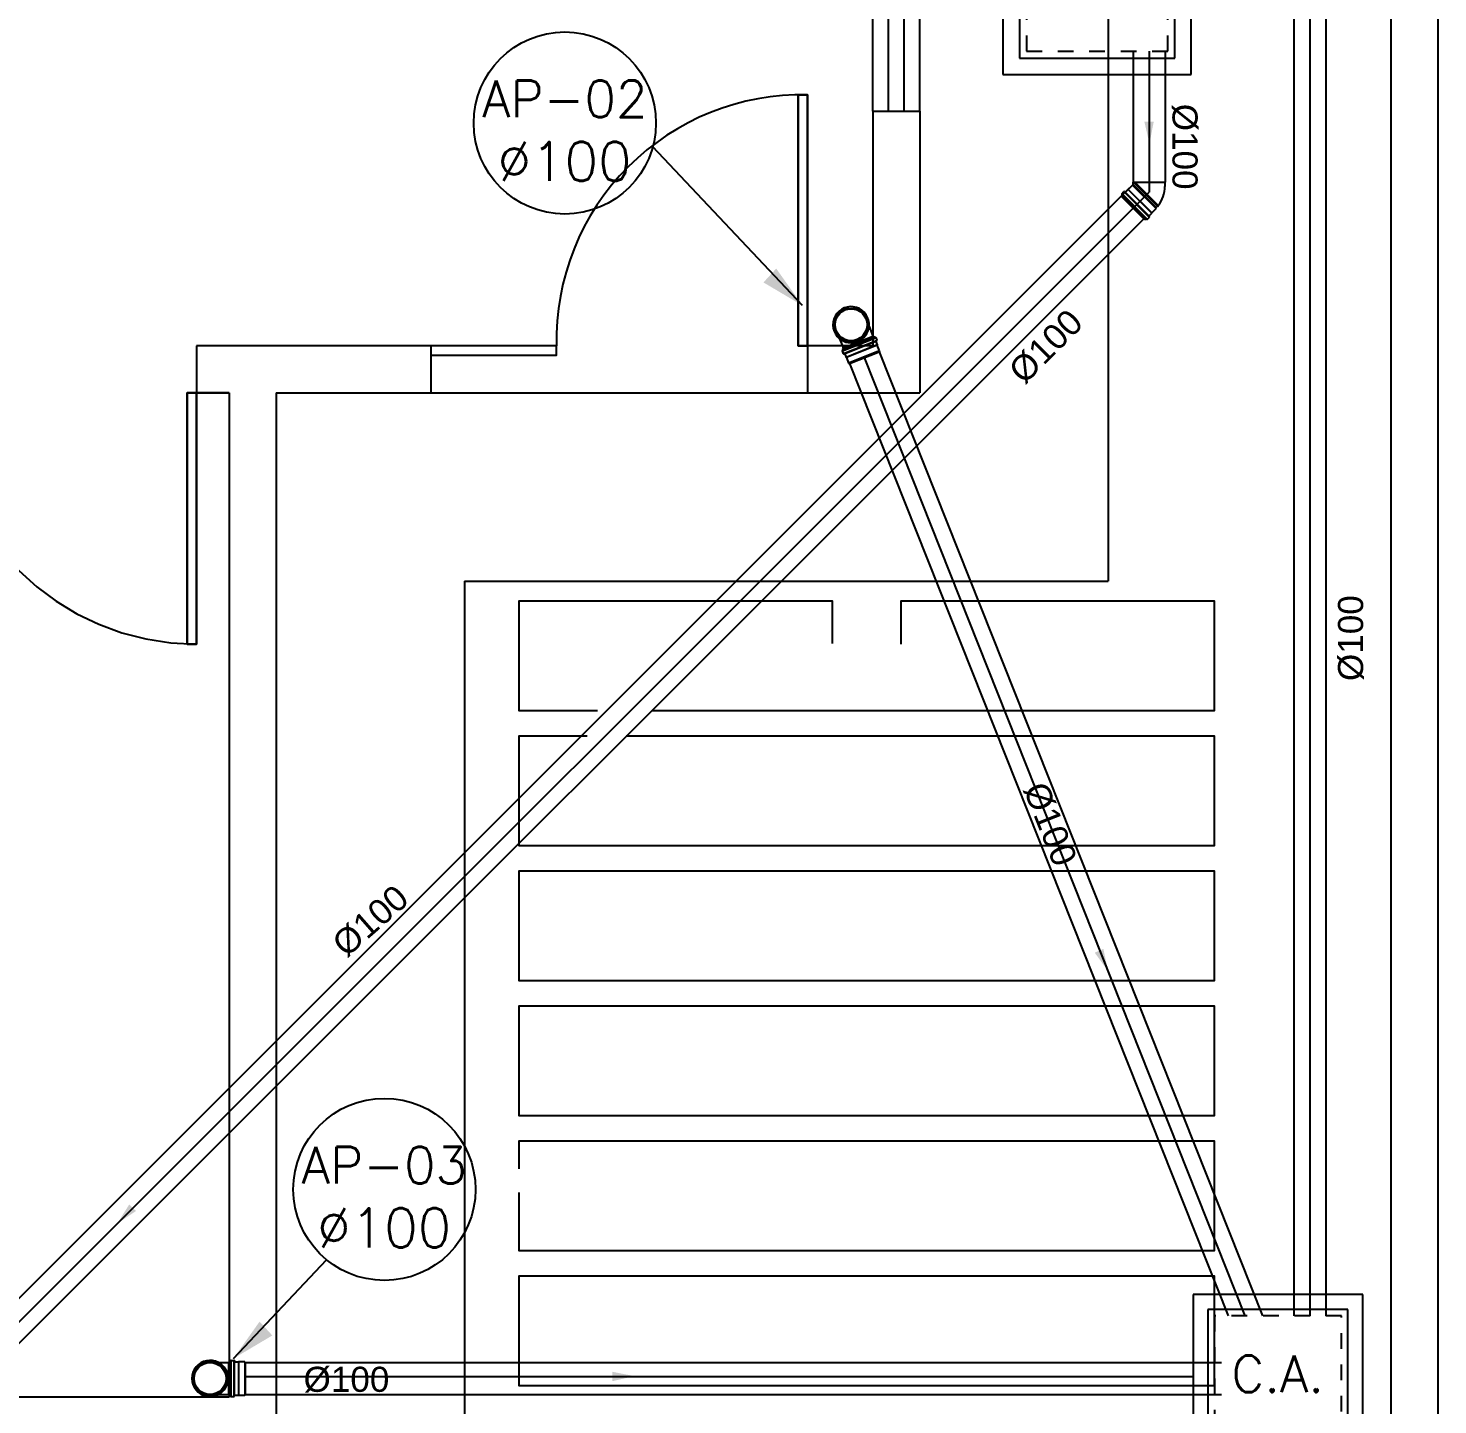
# Model space of a CAD drawing. Header units: millimetres. Extents: x -336 to -33, y -135 to 770.
# Drawn here: x -284.59 to -275.61, y 712.36 to 721.13 of the extents above; entities that cross this region are included whole.
import ezdxf
from ezdxf.enums import TextEntityAlignment as Align

# ---------------------------------------------------------------- set-up
doc = ezdxf.new("R2010")
doc.units = ezdxf.units.MM
doc.header["$LTSCALE"] = 50
doc.header["$MEASUREMENT"] = 0
doc.linetypes.add('HIDDEN', pattern=[0.375, 0.25, -0.125])
doc.linetypes.add('HIDDEN2', pattern=[0.1875, 0.125, -0.0625])
doc.layers.get('0').update_dxf_attribs({"linetype": 'CONTINUOUS'})
for name, color, linetype in [('-HIDRO', 8, 'CONTINUOUS'), ('A-PEN-C', 4, 'CONTINUOUS'), ('AF', 5, 'CONTINUOUS'), ('HIDROGRAFIA', 4, 'CONTINUOUS'), ('Texto-Tubos', 7, 'CONTINUOUS'), ('TigreCad', 3, 'CONTINUOUS'), ('Tinterno', 9, 'CONTINUOUS'), ('TUBULAÇÃO_ESGOTO', 5, 'CONTINUOUS')]:
    doc.layers.add(name, color=color, linetype=linetype)
doc.styles.add('A16-E50', font='arial.ttf', dxfattribs={"height": 0.08})
doc.styles.add('R80', font='simplex.shx', dxfattribs={"height": 12})
doc.styles.add('ROMANS', font='romans', dxfattribs={"height": 0.1})

# ---------------------------------------------------------------- blocks, each defined once
blk = doc.blocks.new('inp_cx')
for p, q in [((40, 40), (-40, 40)), ((-40, 40), (-40, -40)), ((40, -40), (40, 40)), ((-40, -40), (40, -40))]:
    blk.add_line(p, q)
at = {"color": 1, "linetype": 'Continuous', "ltscale": 0.5}
for p, q in [((33, 33), (-33, 33)), ((-33, 33), (-33, -33)), ((33, -33), (33, 33)), ((-33, -33), (33, -33))]:
    blk.add_line(p, q, dxfattribs=at)
at = {"color": 1, "linetype": 'HIDDEN', "ltscale": 0.5}
for p, q in [((30, 30), (-30, 30)), ((-30, 30), (-30, -30)), ((30, -30), (30, 30)), ((-30, -30), (30, -30))]:
    blk.add_line(p, q, dxfattribs=at)
at = {"style": 'R80'}
blk.add_text('C.I.', height=20.592, dxfattribs=at).set_placement((-19.56, -7.5))
blk = doc.blocks.new('j4n100p')
at = {"layer": 'TigreCad'}
for p, q in [((9.8, 50.8), (9.9, 52.3)), ((9.8, 50.8), (9.8, 0)), ((12.9, 52.3), (9.9, 52.3)), ((9.9, 52.3), (9.9, 0)), ((13, 50.8), (12.9, 52.3)), ((12.9, 52.3), (12.9, 0)), ((19.2, 50.8), (13, 50.8)), ((13, 50.8), (13, 0)), ((21.4, 53), (19.2, 50.8)), ((41.1, 53), (21.4, 53)), ((21.4, 53), (21.4, -53)), ((41.4, 53.2), (41.1, 53)), ((41.1, 53), (41.1, -53)), ((53.5, 53.2), (41.4, 53.2)), ((41.4, 53.2), (41.4, -53.3)), ((54.7, 56.7), (54.5, 54.2)), ((65.1, 57.7), (55.7, 57.7)), ((55.7, 56.7), (55.7, -56.6)), ((65.1, 56.7), (65.1, -56.6)), ((66.1, 56.9), (66.9, 54)), ((72.3, 53.2), (67.9, 53.2)), ((72.3, 53.2), (72.3, -53.3)), ((-48.8, 23.1), (-58.1, 13.7)), ((9.8, -54.2), (9.8, 0)), ((13, -56), (13, 0)), ((19.1, -52.8), (13.7, -58.1)), ((21.4, -53), (21.2, -52.8)), ((41.1, -53), (21.4, -53)), ((41.4, -53.3), (41.1, -53)), ((53.5, -53.3), (41.4, -53.3)), ((54.7, -56.7), (54.5, -54.2)), ((65.1, -57.6), (55.7, -57.6)), ((66.1, -56.9), (66.9, -54)), ((72.3, -53.3), (67.9, -53.3))]:
    blk.add_line(p, q, dxfattribs=at)
for centre, radius, start, end in [((20.1, -45.8), 97.2, 96.0987, 135), ((53.5, 54.2), 1, 270, 355), ((55.7, 56.7), 1, 90, 175), ((65.1, 56.7), 1, 15, 90), ((67.9, 54.2), 1, 195, 270), ((20.1, -53.8), 1.5, 45, 135), ((53.5, -54.2), 1, 5, 90), ((55.7, -56.6), 1, 185, 270), ((65.1, -56.6), 1, 270, 345), ((67.9, -54.2), 1, 90, 165)]:
    blk.add_arc(centre, radius, start, end, dxfattribs=at)
at = {"layer": 'Tinterno'}
for p, q in [((19.2, 50.8), (19.2, -52.7)), ((54.4, 53.2), (54.4, -53.3)), ((67.1, 53.2), (67.1, -53.3)), ((13.7, -58.1), (-58.1, 13.7)), ((9.9, -54.3), (9.9, 0)), ((12.9, -53.3), (12.9, 0))]:
    blk.add_line(p, q, dxfattribs=at)
blk = doc.blocks.new('_cxareia')
for p, q in [((40, 40), (-40, 40)), ((-40, 40), (-40, -40)), ((40, -40), (40, 40)), ((-40, -40), (40, -40))]:
    blk.add_line(p, q)
at = {"color": 1, "linetype": 'Continuous', "ltscale": 0.5}
for p, q in [((33, 33), (-33, 33)), ((-33, 33), (-33, -33)), ((33, -33), (33, 33)), ((-33, -33), (33, -33))]:
    blk.add_line(p, q, dxfattribs=at)
at = {"color": 1, "linetype": 'HIDDEN', "ltscale": 0.5}
for p, q in [((30, 30), (-30, 30)), ((-30, 30), (-30, -30)), ((30, -30), (30, 30)), ((-30, -30), (30, -30))]:
    blk.add_line(p, q, dxfattribs=at)
at = {"style": 'R80'}
blk.add_text('C.A.', height=17.28, dxfattribs=at).set_placement((-21.97, -6.06))
blk = doc.blocks.new('j9n100s')
at = {"layer": 'TigreCad'}
for p, q in [((27.3, 50.8), (60, 50.8)), ((27.3, -50.8), (60, -50.8))]:
    blk.add_line(p, q, dxfattribs=at)
blk.add_circle((0, 0), 53.2, dxfattribs=at)
for start, end in [(61.785, 298.215), (298.215, 61.785)]:
    blk.add_arc((0, 0), 57.7, start, end, dxfattribs=at)
at = {"layer": 'Tinterno'}
blk.add_line((60, -50.8), (60, 50.8), dxfattribs=at)
blk.add_circle((0, 0), 51, dxfattribs=at)
blk = doc.blocks.new('11031030p')
at = {"layer": 'TigreCad'}
for p, q in [((0, -53.3), (0, 53.2)), ((0, 53.2), (4.4, 53.2)), ((6.2, 56.9), (5.4, 54)), ((7.2, 57.6), (16.6, 57.6)), ((7.2, -56.7), (7.2, 56.6)), ((16.6, -56.7), (16.6, 56.6)), ((17.6, 56.7), (17.8, 54.2)), ((18.8, 53.2), (30.9, 53.2)), ((30.9, 53.2), (31.2, 53)), ((50.9, 53), (31.2, 53)), ((50.9, 53), (53.1, 50.8)), ((53.1, -50.8), (53.1, 50.8)), ((0, -53.3), (4.4, -53.3)), ((6.2, -56.9), (5.4, -54)), ((7.2, -57.7), (16.6, -57.7)), ((17.6, -56.7), (17.8, -54.2)), ((18.8, -53.3), (30.9, -53.3)), ((30.9, -53.3), (31.2, -53)), ((31.2, -53), (50.9, -53)), ((50.9, -53), (53.1, -50.8))]:
    blk.add_line(p, q, dxfattribs=at)
for centre, start, end in [((4.4, 54.2), 270, 345), ((7.2, 56.6), 90, 165), ((16.6, 56.6), 5, 90), ((18.8, 54.2), 185, 270), ((4.4, -54.2), 15, 90), ((7.2, -56.7), 195, 270), ((16.6, -56.7), 270, 355), ((18.8, -54.2), 90, 175)]:
    blk.add_arc(centre, 1, start, end, dxfattribs=at)
at = {"layer": 'Tinterno'}
for p, q in [((5.2, -53.3), (5.2, 53.2)), ((17.9, -53.3), (17.9, 53.2)), ((30.9, 53.2), (30.9, -53.3)), ((31.2, 53), (31.2, -53)), ((50.9, 53), (50.9, -53))]:
    blk.add_line(p, q, dxfattribs=at)

msp = doc.modelspace()

# ---------------------------------------------------------------- linework, layer by layer
at = {"layer": '-HIDRO', "linetype": 'Continuous'}
for p, q in [((-275.6058, 753.4228), (-275.6058, 703.4228)), ((-275.9058, 753.1228), (-275.9058, 703.7228)), ((-277.7058, 743.8135), (-277.7058, 717.6028)), ((-279.2058, 720.5994), (-279.2058, 724.5994)), ((-279.1058, 720.5994), (-279.1058, 724.5994)), ((-279.0058, 720.5994), (-279.0058, 724.5994)), ((-278.9058, 720.5994), (-278.9058, 724.5994)), ((-279.2058, 720.5994), (-279.2058, 719.1028)), ((-279.2058, 720.5994), (-278.9058, 720.5994)), ((-278.9058, 720.5994), (-278.9058, 718.8028)), ((-282.0206, 719.1028), (-283.5133, 719.1028)), ((-283.0058, 719.1028), (-283.5133, 719.1028)), ((-283.5133, 719.1028), (-283.5133, 718.8028)), ((-282.0206, 719.1028), (-282.0206, 718.8028)), ((-279.2058, 719.1028), (-279.6215, 719.1028)), ((-279.6215, 719.1028), (-279.6215, 718.8028)), ((-283.5133, 718.8028), (-283.3058, 718.8028)), ((-283.3058, 718.8028), (-283.5133, 718.8028)), ((-283.3058, 718.8028), (-283.3058, 712.4028)), ((-283.0058, 718.8028), (-282.0206, 718.8028)), ((-283.0058, 718.8028), (-283.0058, 712.1028)), ((-282.0206, 718.8028), (-279.6215, 718.8028)), ((-279.6215, 718.8028), (-278.9058, 718.8028)), ((-281.8058, 717.6028), (-281.8058, 710.9028)), ((-281.8058, 717.6028), (-277.7058, 717.6028)), ((-283.3058, 712.4028), (-284.8058, 712.4028))]:
    msp.add_line(p, q, dxfattribs=at)
for points in [[(-279.6215, 719.1028), (-279.6215, 720.7028), (-279.6815, 720.7028), (-279.6815, 719.1028)], [(-279.6815, 719.1028), (-279.6815, 720.7028), (-279.6215, 720.7028), (-279.6215, 719.1028)], [(-279.6215, 719.1028), (-279.6215, 720.7028), (-279.6815, 720.7028), (-279.6815, 719.1028)], [(-282.0206, 719.1028), (-282.0206, 719.0428), (-281.2206, 719.0428), (-281.2206, 719.1028)], [(-283.5733, 718.8028), (-283.5733, 717.2028), (-283.5133, 717.2028), (-283.5133, 718.8028)], [(-283.5133, 718.8028), (-283.5133, 717.2028), (-283.5733, 717.2028), (-283.5733, 718.8028)]]:
    msp.add_lwpolyline(points, close=True, dxfattribs=at)
for points in [[(-279.4617, 717.2055), (-279.4617, 717.4752), (-281.4598, 717.4752), (-281.4598, 716.7785), (-280.9593, 716.7785)], [(-280.6128, 716.7785), (-277.0294, 716.7785), (-277.0294, 717.4752), (-279.0274, 717.4752), (-279.0274, 717.2027)], [(-281.0247, 716.6151), (-281.4598, 716.6151), (-281.4598, 715.9185), (-281.1016, 715.9185)], [(-281.4598, 715.9185), (-277.0294, 715.9185), (-277.0294, 716.6151), (-280.7762, 716.6151)], [(-277.0294, 715.755), (-281.4598, 715.755), (-281.4598, 715.0584), (-277.0294, 715.0584)], [(-277.4061, 715.0584), (-277.0294, 715.0584), (-277.0294, 715.755), (-277.4136, 715.755)], [(-277.0294, 714.8949), (-281.4598, 714.8949), (-281.4598, 714.1983), (-277.0294, 714.1983)], [(-277.4402, 714.1983), (-277.0294, 714.1983), (-277.0294, 714.8949), (-277.4031, 714.8949)], [(-281.2279, 714.0348), (-281.4598, 714.0348), (-281.4598, 713.8593)], [(-277.4282, 713.3382), (-277.0294, 713.3382), (-277.0294, 714.0348), (-281.4598, 714.0348)], [(-281.4598, 713.7073), (-281.4598, 713.3382), (-277.0294, 713.3382)], [(-277.0294, 713.1747), (-281.4598, 713.1747), (-281.4598, 712.4781), (-281.1118, 712.4781)], [(-281.4598, 712.4781), (-277.0294, 712.4781), (-277.0294, 713.1747), (-277.4251, 713.1747)]]:
    msp.add_lwpolyline(points, dxfattribs=at)
at = {"layer": '-HIDRO', "linetype": 'HIDDEN2'}
for centre, radius, start, end in [((-279.6557, 719.1379), 1.5652, 88.74639, 181.28629), ((-283.5133, 718.8028), 1.6, 180, 270)]:
    msp.add_arc(centre, radius, start, end, dxfattribs=at)
at = {"layer": 'A-PEN-C'}
for p, q in [((-279.6539, 719.3605), (-280.607, 720.3716)), ((-283.2781, 712.6501), (-282.685, 713.2794))]:
    msp.add_line(p, q, dxfattribs=at)
for centre in [(-281.1672, 720.523), (-282.3165, 713.7277)]:
    msp.add_circle(centre, 0.5803, dxfattribs=at)
for points in [[(-279.6539, 719.3605), (-279.9017, 719.5072), (-279.8203, 719.5955)], [(-283.2781, 712.6501), (-283.0304, 712.7969), (-283.1117, 712.8852)]]:
    msp.add_solid(points, dxfattribs=at)
at = {"layer": 'TigreCad'}
for p, q in [((-276.5223, 724.3421), (-276.5223, 712.9222)), ((-276.3191, 724.3421), (-276.3191, 712.9222)), ((-277.5467, 720.9813), (-277.5467, 720.1458)), ((-277.3435, 720.9813), (-277.3435, 720.1458)), ((-277.5714, 720.1073), (-286.17, 711.5087)), ((-277.479, 719.9124), (-286.17, 711.2214)), ((-279.1647, 719.0656), (-276.7219, 712.9222)), ((-279.3535, 718.9905), (-276.9405, 712.9222)), ((-283.2011, 712.6246), (-276.9828, 712.6246)), ((-283.2011, 712.4214), (-276.9828, 712.4214))]:
    msp.add_line(p, q, dxfattribs=at)
at = {"layer": 'TUBULAÇÃO_ESGOTO'}
for p, q in [((-276.4207, 724.3421), (-276.4207, 712.9222)), ((-277.4451, 720.9813), (-277.4451, 720.083)), ((-286.1187, 711.4094), (-277.4451, 720.083)), ((-279.2591, 719.0281), (-276.8344, 712.9222)), ((-283.2055, 712.5356), (-277.1644, 712.5356))]:
    msp.add_line(p, q, dxfattribs=at)
for points in [[(-277.4428, 720.3913), (-277.4751, 720.5317), (-277.4151, 720.5326)], [(-277.7069, 715.1195), (-277.7912, 715.2362), (-277.7363, 715.2605)], [(-284.0183, 713.5098), (-283.9419, 713.6319), (-283.8988, 713.5901)], [(-280.7239, 712.5379), (-280.8643, 712.5056), (-280.8652, 712.5656)]]:
    msp.add_solid(points, dxfattribs=at)

# ---------------------------------------------------------------- block references
at = {"layer": 'AF', "xscale": 0.002, "yscale": 0.002, "zscale": 0.002, "rotation": 291.6841369083067}
msp.add_blockref('11031030p', (-279.2983, 719.1267), dxfattribs=at)
at = {"layer": 'AF', "xscale": 0.002, "yscale": 0.002, "zscale": 0.002}
msp.add_blockref('11031030p', (-283.3073, 712.523), dxfattribs=at)
at = {"layer": 'HIDROGRAFIA'}
for name, p, xscale, yscale, zscale in [('inp_cx', (-277.776, 721.4313), 0.01500000000032742, 0.01499999999987267, 0.015), ('_cxareia', (-276.6244, 712.5172), 0.01350000000093132, 0.01350000000002183, 0.0135)]:
    msp.add_blockref(name, p, dxfattribs=dict(at, xscale=xscale, yscale=yscale, zscale=zscale))
at = {"layer": 'TigreCad', "xscale": 0.002, "yscale": 0.002, "zscale": 0.002}
for name, p, rotation in [('j4n100p', (-277.4451, 720.083), 224.9999999998345), ('j9n100s', (-279.3437, 719.2378), 292.2407637088124)]:
    msp.add_blockref(name, p, dxfattribs=dict(at, rotation=rotation))
msp.add_blockref('j9n100s', (-283.4273, 712.523), dxfattribs=at)

# ---------------------------------------------------------------- texts
at = {"layer": 'A-PEN-C', "style": 'ROMANS'}
for s, height, p in [('AP-02', 0.234, (-281.1672, 720.5601)), ('%%C100', 0.24935, (-281.1686, 720.1537)), ('AP-03', 0.234, (-282.3165, 713.7648)), ('%%C100', 0.24935, (-282.3179, 713.3584))]:
    msp.add_text(s, height=height, dxfattribs=at).set_placement(p, align=Align.CENTER)
at = {"layer": 'Texto-Tubos', "style": 'A16-E50'}
for rotation, p in [(270, (-277.2961, 720.3724)), (45, (-278.0475, 719.0442)), (90, (-276.0816, 717.2406)), (291.68414, (-278.1477, 716.0265)), (41.22617, (-282.354, 715.3806))]:
    msp.add_text('%%C100', height=0.16, rotation=rotation, dxfattribs=at).set_placement(p, align=Align.CENTER)
msp.add_text('%%C100', height=0.16, dxfattribs=at).set_placement((-282.5582, 712.4377), align=Align.CENTER)

doc.saveas('drawing.dxf')
